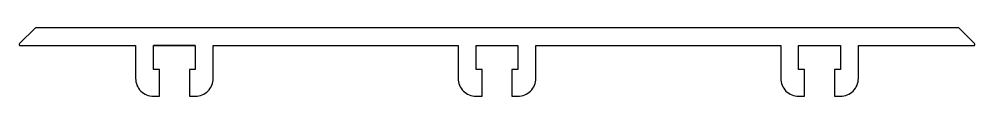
# Model space of a CAD drawing. Extents: x 873 to 1033, y -2 to 9.
import ezdxf

# ---------------------------------------------------------------- set-up
doc = ezdxf.new("R2010")
doc.units = 0
doc.header["$LTSCALE"] = 15
doc.layers.get('0').update_dxf_attribs({"linetype": 'CONTINUOUS'})

msp = doc.modelspace()

# ---------------------------------------------------------------- linework, layer by layer
msp.add_lwpolyline([(1003.29, -2.43), (1004.29, -2.43), (1004.29, 2.07), (1003.29, 2.07), (1003.29, 6.07), (1010.29, 6.07), (1010.29, 2.07), (1009.29, 2.07), (1009.29, -2.43), (1010.29, -2.43, 0.414214), (1013.29, 0.57), (1013.29, 6.07), (1032.59, 6.07, 0.668179), (1032.73, 6.41), (1030.08, 9.07), (875.51, 9.07), (872.85, 6.41, 0.668179), (872.99, 6.07), (892.29, 6.07), (892.29, 0.57, 0.414214), (895.29, -2.43), (896.29, -2.43), (896.29, 2.07), (895.29, 2.07), (895.29, 6.07), (902.29, 6.07), (895.29, 6.07), (902.29, 6.07), (902.29, 2.07), (901.29, 2.07), (901.29, -2.43), (902.29, -2.43, 0.414214), (905.29, 0.57), (905.29, 6.07), (946.29, 6.07), (946.29, 0.57, 0.414214), (949.29, -2.43), (950.29, -2.43), (950.29, 2.07), (949.29, 2.07), (949.29, 6.07), (956.29, 6.07), (956.29, 2.07), (955.29, 2.07), (955.29, -2.43), (956.29, -2.43, 0.414214), (959.29, 0.57), (959.29, 6.07), (1000.29, 6.07), (1000.29, 0.57, 0.414214)], format="xyb", close=True)

doc.saveas('drawing.dxf')
